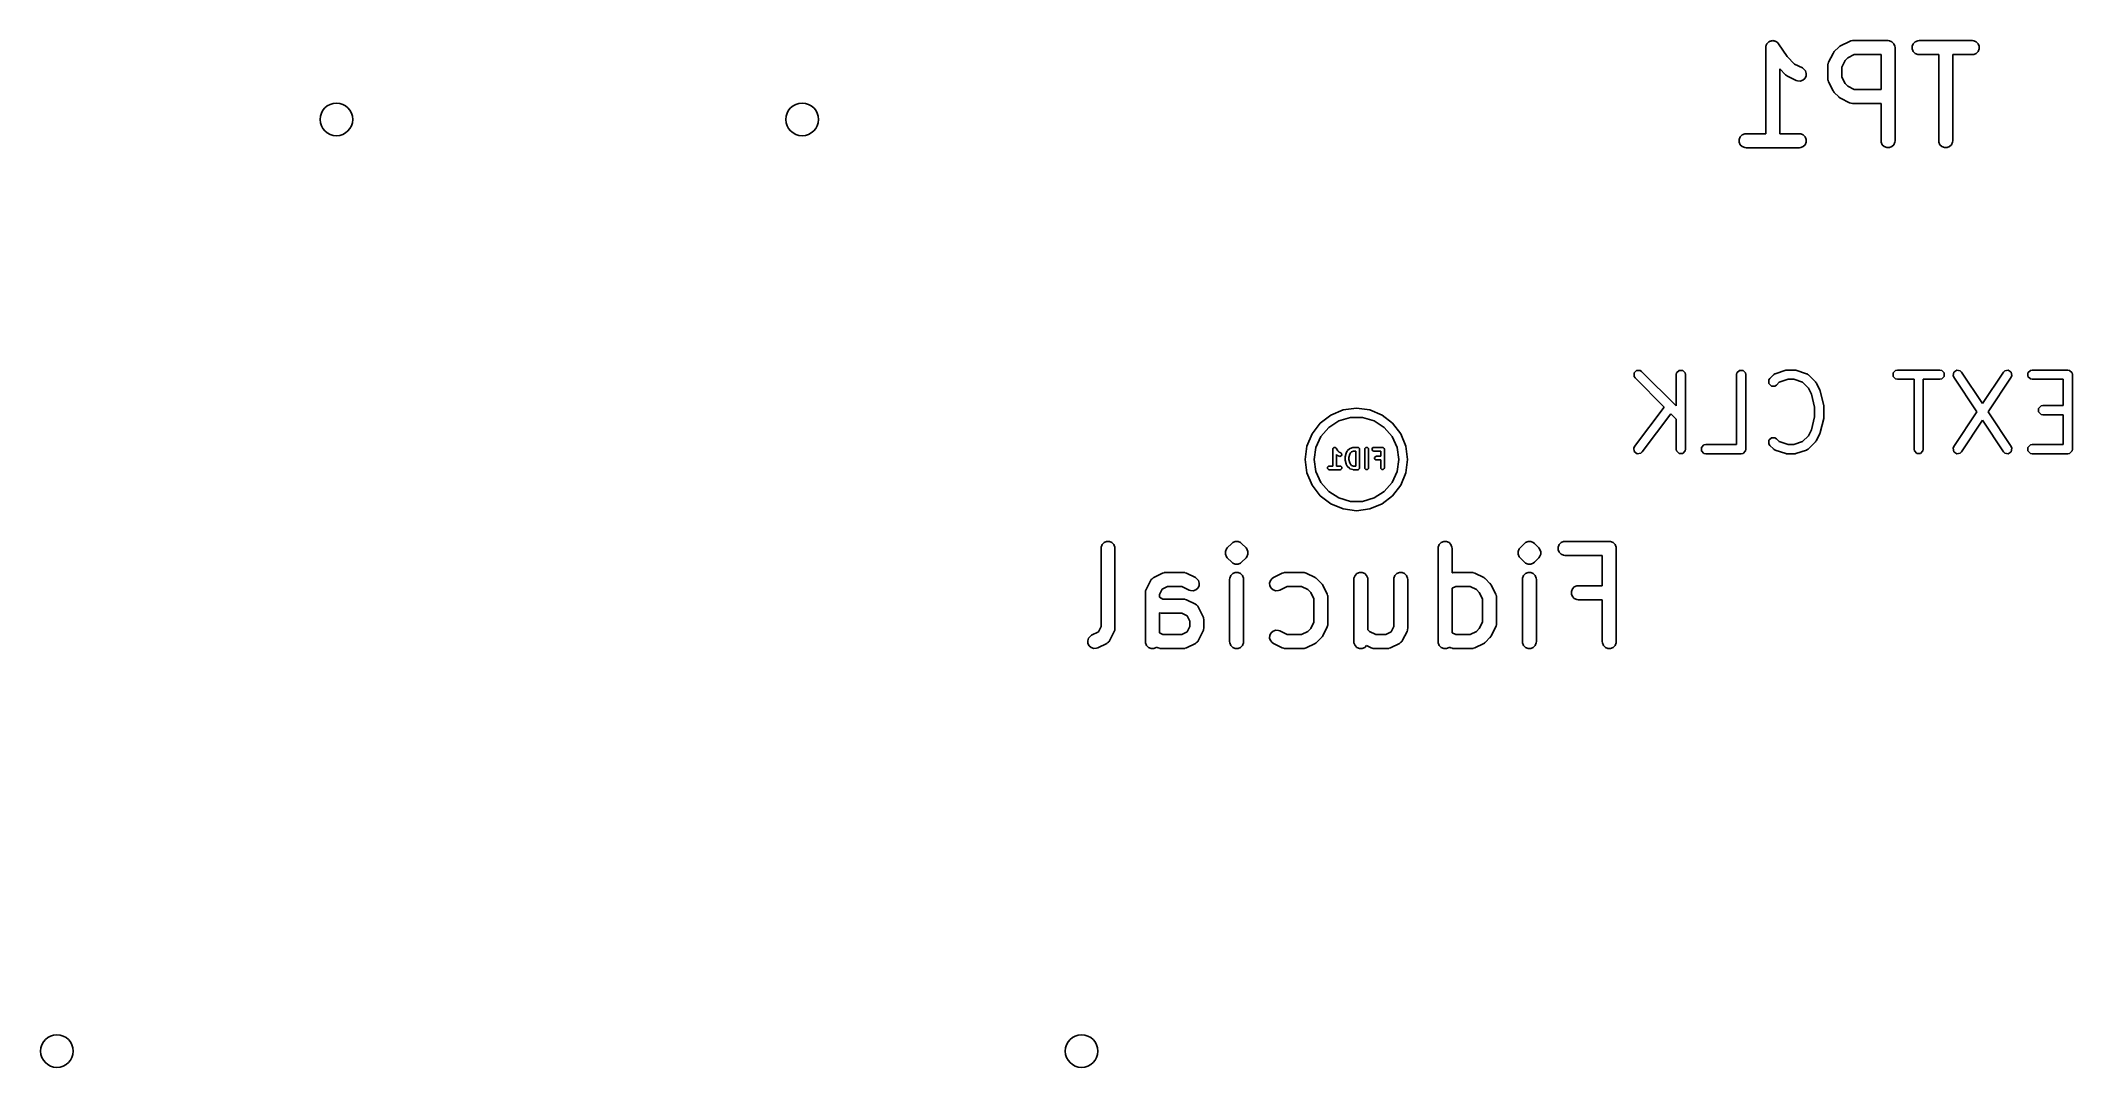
# Model space of a CAD drawing. Extents: x 4.95 to 6.28, y -5.75 to -4.21.
# Drawn here: x 4.952 to 5.81, y -5.749 to -5.315 of the extents above.
import ezdxf

# ---------------------------------------------------------------- set-up
doc = ezdxf.new("R2010")
doc.units = 0
doc.header["$MEASUREMENT"] = 0
doc.layers.add('BLACK', color=7, linetype='CONTINUOUS')

msp = doc.modelspace()

# ---------------------------------------------------------------- linework, layer by layer
at = {"layer": 'BLACK', "linetype": 'CONTINUOUS'}
for p, q in [((5.68298, -5.31532), (5.68324, -5.31521)), ((5.68324, -5.31521), (5.68354, -5.31521)), ((5.68354, -5.31521), (5.68382, -5.31515)), ((5.68382, -5.31515), (5.68411, -5.31521)), ((5.68411, -5.31521), (5.6844, -5.31521)), ((5.6844, -5.31521), (5.68467, -5.31532)), ((5.71625, -5.31546), (5.71679, -5.31526)), ((5.71679, -5.31526), (5.71689, -5.31525)), ((5.71689, -5.31525), (5.71699, -5.31521)), ((5.71699, -5.31521), (5.71757, -5.31515)), ((5.71757, -5.31515), (5.73256, -5.31515)), ((5.73256, -5.31515), (5.73314, -5.31521)), ((5.73314, -5.31521), (5.73421, -5.31565)), ((5.74405, -5.31565), (5.74511, -5.31521)), ((5.74511, -5.31521), (5.74569, -5.31515)), ((5.74569, -5.31515), (5.76819, -5.31515)), ((5.76819, -5.31515), (5.76876, -5.31521)), ((5.76876, -5.31521), (5.76983, -5.31565)), ((5.68087, -5.3181), (5.68092, -5.31753)), ((5.68087, -5.35452), (5.68087, -5.3181)), ((5.68087, -5.3181), (5.68087, -5.3181)), ((5.68087, -5.3181), (5.68087, -5.3181)), ((5.68087, -5.3181), (5.68087, -5.3181)), ((5.68092, -5.31753), (5.68104, -5.31726)), ((5.68104, -5.31726), (5.68109, -5.31697)), ((5.68109, -5.31697), (5.68125, -5.31673)), ((5.68125, -5.31673), (5.68137, -5.31646)), ((5.68137, -5.31646), (5.68157, -5.31626)), ((5.68157, -5.31626), (5.68173, -5.31601)), ((5.68173, -5.31601), (5.68198, -5.31585)), ((5.68198, -5.31585), (5.68218, -5.31565)), ((5.68218, -5.31565), (5.68245, -5.31554)), ((5.68245, -5.31554), (5.68269, -5.31537)), ((5.68269, -5.31537), (5.68298, -5.31532)), ((5.68467, -5.31532), (5.68495, -5.31538)), ((5.68495, -5.31538), (5.68519, -5.31554)), ((5.68519, -5.31554), (5.68546, -5.31565)), ((5.68546, -5.31565), (5.68567, -5.31585)), ((5.68567, -5.31585), (5.68591, -5.31602)), ((5.68591, -5.31602), (5.68627, -5.31646)), ((5.68627, -5.31646), (5.68628, -5.31646)), ((5.68628, -5.31646), (5.68628, -5.31646)), ((5.68628, -5.31646), (5.68628, -5.31647)), ((5.68628, -5.31647), (5.68986, -5.32185)), ((5.68986, -5.32185), (5.69307, -5.32505)), ((5.70743, -5.32428), (5.7093, -5.32053)), ((5.7093, -5.32053), (5.70946, -5.32028)), ((5.70946, -5.32028), (5.70949, -5.32021)), ((5.70949, -5.32021), (5.70955, -5.32013)), ((5.70955, -5.32013), (5.70961, -5.32004)), ((5.70961, -5.32004), (5.70967, -5.31999)), ((5.70967, -5.31999), (5.70985, -5.31976)), ((5.70985, -5.31976), (5.71173, -5.31789)), ((5.71173, -5.31789), (5.71196, -5.3177)), ((5.71196, -5.3177), (5.71201, -5.31765)), ((5.71201, -5.31765), (5.7121, -5.31759)), ((5.7121, -5.31759), (5.71218, -5.31752)), ((5.71218, -5.31752), (5.71225, -5.31749)), ((5.71225, -5.31749), (5.7125, -5.31734)), ((5.7125, -5.31734), (5.71625, -5.31546)), ((5.71437, -5.3236), (5.71302, -5.3263)), ((5.71557, -5.3224), (5.71437, -5.3236)), ((5.71826, -5.32106), (5.71557, -5.3224)), ((5.72961, -5.32106), (5.71826, -5.32106)), ((5.72961, -5.33577), (5.72961, -5.32106)), ((5.73421, -5.31565), (5.73502, -5.31646)), ((5.73502, -5.31646), (5.73546, -5.31753)), ((5.73546, -5.31753), (5.73552, -5.3181)), ((5.73552, -5.3181), (5.73552, -5.35747)), ((5.74279, -5.31753), (5.74323, -5.31646)), ((5.74279, -5.31868), (5.74279, -5.31753)), ((5.74323, -5.31974), (5.74279, -5.31868)), ((5.74323, -5.31646), (5.74405, -5.31565)), ((5.74405, -5.32056), (5.74323, -5.31974)), ((5.74511, -5.321), (5.74405, -5.32056)), ((5.74569, -5.32106), (5.74511, -5.321)), ((5.75398, -5.32106), (5.74569, -5.32106)), ((5.75398, -5.35747), (5.75398, -5.32106)), ((5.76819, -5.32106), (5.75989, -5.32106)), ((5.75989, -5.32106), (5.75989, -5.35747)), ((5.76876, -5.321), (5.76819, -5.32106)), ((5.76983, -5.32056), (5.76876, -5.321)), ((5.76983, -5.31565), (5.77064, -5.31646)), ((5.77064, -5.31974), (5.76983, -5.32056)), ((5.77064, -5.31646), (5.77108, -5.31753)), ((5.77108, -5.31868), (5.77064, -5.31974)), ((5.77108, -5.31753), (5.77108, -5.31868)), ((5.68923, -5.32956), (5.68677, -5.32711)), ((5.68677, -5.32711), (5.68677, -5.35452)), ((5.68946, -5.32975), (5.68923, -5.32956)), ((5.68951, -5.32981), (5.68946, -5.32975)), ((5.6896, -5.32987), (5.68951, -5.32981)), ((5.68968, -5.32993), (5.6896, -5.32987)), ((5.68975, -5.32996), (5.68968, -5.32993)), ((5.69, -5.33012), (5.68975, -5.32996)), ((5.69375, -5.33199), (5.69, -5.33012)), ((5.69307, -5.32505), (5.69639, -5.32671)), ((5.69429, -5.3322), (5.69375, -5.33199)), ((5.69544, -5.33228), (5.69429, -5.3322)), ((5.69653, -5.33192), (5.69544, -5.33228)), ((5.69639, -5.32671), (5.69688, -5.32702)), ((5.6974, -5.33116), (5.69653, -5.33192)), ((5.69688, -5.32702), (5.69763, -5.32789)), ((5.69792, -5.33013), (5.6974, -5.33116)), ((5.69763, -5.32789), (5.698, -5.32898)), ((5.698, -5.32898), (5.69792, -5.33013)), ((5.70711, -5.3256), (5.70717, -5.32503)), ((5.70711, -5.33123), (5.70711, -5.3256)), ((5.70717, -5.3318), (5.70711, -5.33123)), ((5.70717, -5.32503), (5.70721, -5.32493)), ((5.70721, -5.3319), (5.70717, -5.3318)), ((5.70721, -5.32493), (5.70722, -5.32482)), ((5.70722, -5.33201), (5.70721, -5.3319)), ((5.70722, -5.32482), (5.70743, -5.32428)), ((5.70743, -5.33255), (5.70722, -5.33201)), ((5.71302, -5.3263), (5.71302, -5.33053)), ((5.71302, -5.33053), (5.71437, -5.33323)), ((5.7093, -5.3363), (5.70743, -5.33255)), ((5.70946, -5.33654), (5.7093, -5.3363)), ((5.70949, -5.33662), (5.70946, -5.33654)), ((5.70955, -5.3367), (5.70949, -5.33662)), ((5.70961, -5.33679), (5.70955, -5.3367)), ((5.70967, -5.33684), (5.70961, -5.33679)), ((5.70985, -5.33706), (5.70967, -5.33684)), ((5.71173, -5.33894), (5.70985, -5.33706)), ((5.71196, -5.33912), (5.71173, -5.33894)), ((5.71201, -5.33918), (5.71196, -5.33912)), ((5.7121, -5.33924), (5.71201, -5.33918)), ((5.71218, -5.33931), (5.7121, -5.33924)), ((5.71225, -5.33934), (5.71218, -5.33931)), ((5.7125, -5.33949), (5.71225, -5.33934)), ((5.71625, -5.34137), (5.7125, -5.33949)), ((5.71437, -5.33323), (5.71557, -5.33442)), ((5.71557, -5.33442), (5.71826, -5.33577)), ((5.71826, -5.33577), (5.72961, -5.33577)), ((5.71679, -5.34157), (5.71625, -5.34137)), ((5.71689, -5.34158), (5.71679, -5.34157)), ((5.71699, -5.34162), (5.71689, -5.34158)), ((5.71757, -5.34168), (5.71699, -5.34162)), ((5.72961, -5.34168), (5.71757, -5.34168)), ((5.72961, -5.35747), (5.72961, -5.34168)), ((5.66968, -5.3569), (5.67012, -5.35583)), ((5.66968, -5.35805), (5.66968, -5.3569)), ((5.67012, -5.35911), (5.66968, -5.35805)), ((5.67012, -5.35583), (5.67093, -5.35502)), ((5.67093, -5.35502), (5.672, -5.35458)), ((5.672, -5.35458), (5.67257, -5.35452)), ((5.67257, -5.35452), (5.68087, -5.35452)), ((5.68677, -5.35452), (5.69507, -5.35452)), ((5.69507, -5.35452), (5.69565, -5.35458)), ((5.69565, -5.35458), (5.69671, -5.35502)), ((5.69671, -5.35502), (5.69752, -5.35583)), ((5.69752, -5.35583), (5.69797, -5.3569)), ((5.69797, -5.35805), (5.69752, -5.35911)), ((5.69797, -5.3569), (5.69797, -5.35805)), ((5.72967, -5.35805), (5.72961, -5.35747)), ((5.73011, -5.35911), (5.72967, -5.35805)), ((5.73546, -5.35805), (5.73502, -5.35911)), ((5.73552, -5.35747), (5.73546, -5.35805)), ((5.75404, -5.35805), (5.75398, -5.35747)), ((5.75448, -5.35911), (5.75404, -5.35805)), ((5.75983, -5.35805), (5.75939, -5.35911)), ((5.75989, -5.35747), (5.75983, -5.35805)), ((5.67093, -5.35993), (5.67012, -5.35911)), ((5.672, -5.36037), (5.67093, -5.35993)), ((5.67257, -5.36043), (5.672, -5.36037)), ((5.69507, -5.36043), (5.67257, -5.36043)), ((5.69565, -5.36037), (5.69507, -5.36043)), ((5.69671, -5.35993), (5.69565, -5.36037)), ((5.69752, -5.35911), (5.69671, -5.35993)), ((5.73092, -5.35993), (5.73011, -5.35911)), ((5.73199, -5.36037), (5.73092, -5.35993)), ((5.73314, -5.36037), (5.73199, -5.36037)), ((5.73421, -5.35993), (5.73314, -5.36037)), ((5.73502, -5.35911), (5.73421, -5.35993)), ((5.7553, -5.35993), (5.75448, -5.35911)), ((5.75636, -5.36037), (5.7553, -5.35993)), ((5.75751, -5.36037), (5.75636, -5.36037)), ((5.75858, -5.35993), (5.75751, -5.36037)), ((5.75939, -5.35911), (5.75858, -5.35993)), ((5.6252, -5.45554), (5.62626, -5.45448)), ((5.6252, -5.45705), (5.6252, -5.45554)), ((5.62562, -5.45769), (5.6252, -5.45705)), ((5.63791, -5.46998), (5.62562, -5.45769)), ((5.62626, -5.45448), (5.62777, -5.45448)), ((5.62777, -5.45448), (5.62841, -5.4549)), ((5.62841, -5.4549), (5.64304, -5.46954)), ((5.64304, -5.4563), (5.64319, -5.45554)), ((5.64304, -5.46954), (5.64304, -5.4563)), ((5.64319, -5.45554), (5.64426, -5.45448)), ((5.64426, -5.45448), (5.64577, -5.45448)), ((5.64577, -5.45448), (5.64683, -5.45554)), ((5.64683, -5.45554), (5.64698, -5.4563)), ((5.64698, -5.4563), (5.64698, -5.48779)), ((5.66854, -5.4563), (5.66869, -5.45554)), ((5.66854, -5.48582), (5.66854, -5.4563)), ((5.66869, -5.45554), (5.66976, -5.45448)), ((5.66976, -5.45448), (5.67126, -5.45448)), ((5.67126, -5.45448), (5.67233, -5.45554)), ((5.67233, -5.45554), (5.67248, -5.4563)), ((5.67248, -5.4563), (5.67248, -5.48779)), ((5.68219, -5.45854), (5.68262, -5.4579)), ((5.68219, -5.46005), (5.68219, -5.45854)), ((5.68325, -5.46111), (5.68219, -5.46005)), ((5.68262, -5.4579), (5.68412, -5.4564)), ((5.68476, -5.46111), (5.68325, -5.46111)), ((5.68412, -5.4564), (5.6842, -5.45635)), ((5.6842, -5.45635), (5.68422, -5.45631)), ((5.68422, -5.45631), (5.68449, -5.45615)), ((5.68449, -5.45615), (5.68475, -5.45598)), ((5.68475, -5.45598), (5.6848, -5.45598)), ((5.6854, -5.46069), (5.68476, -5.46111)), ((5.6848, -5.45598), (5.68489, -5.45593)), ((5.68489, -5.45593), (5.68938, -5.45443)), ((5.68657, -5.45952), (5.6854, -5.46069)), ((5.69033, -5.45826), (5.68657, -5.45952)), ((5.68938, -5.45443), (5.6897, -5.45439)), ((5.6897, -5.45439), (5.69001, -5.45433)), ((5.69001, -5.45433), (5.69301, -5.45433)), ((5.69269, -5.45826), (5.69033, -5.45826)), ((5.69644, -5.45952), (5.69269, -5.45826)), ((5.69301, -5.45433), (5.69332, -5.45439)), ((5.69332, -5.45439), (5.69363, -5.45443)), ((5.69363, -5.45443), (5.69813, -5.45593)), ((5.69889, -5.46196), (5.69644, -5.45952)), ((5.69813, -5.45593), (5.69821, -5.45598)), ((5.69821, -5.45598), (5.69826, -5.45598)), ((5.69826, -5.45598), (5.69852, -5.45615)), ((5.69852, -5.45615), (5.6988, -5.45631)), ((5.6988, -5.45631), (5.69882, -5.45635)), ((5.69882, -5.45635), (5.6989, -5.4564)), ((5.6989, -5.4564), (5.7019, -5.4594)), ((5.7019, -5.4594), (5.70207, -5.45967)), ((5.70207, -5.45967), (5.70227, -5.45991)), ((5.70227, -5.45991), (5.70377, -5.46291)), ((5.73468, -5.45554), (5.73575, -5.45448)), ((5.73468, -5.45705), (5.73468, -5.45554)), ((5.73575, -5.45811), (5.73468, -5.45705)), ((5.73575, -5.45448), (5.7365, -5.45433)), ((5.7365, -5.45826), (5.73575, -5.45811)), ((5.7365, -5.45433), (5.7545, -5.45433)), ((5.74353, -5.45826), (5.7365, -5.45826)), ((5.74353, -5.48779), (5.74353, -5.45826)), ((5.7545, -5.45826), (5.74747, -5.45826)), ((5.74747, -5.45826), (5.74747, -5.48779)), ((5.7545, -5.45433), (5.75525, -5.45448)), ((5.75525, -5.45811), (5.7545, -5.45826)), ((5.75525, -5.45448), (5.75632, -5.45554)), ((5.75632, -5.45705), (5.75525, -5.45811)), ((5.75632, -5.45554), (5.75632, -5.45705)), ((5.76007, -5.45668), (5.76036, -5.4552)), ((5.76036, -5.45739), (5.76007, -5.45668)), ((5.76036, -5.4552), (5.76162, -5.45436)), ((5.77013, -5.47204), (5.76036, -5.45739)), ((5.76162, -5.45436), (5.76309, -5.45466)), ((5.76309, -5.45466), (5.76364, -5.4552)), ((5.76364, -5.4552), (5.7725, -5.46849)), ((5.7725, -5.46849), (5.78136, -5.4552)), ((5.78463, -5.45739), (5.77486, -5.47204)), ((5.78136, -5.4552), (5.7819, -5.45466)), ((5.7819, -5.45466), (5.78338, -5.45436)), ((5.78338, -5.45436), (5.78463, -5.4552)), ((5.78463, -5.4552), (5.78493, -5.45668)), ((5.78493, -5.45668), (5.78463, -5.45739)), ((5.79168, -5.45554), (5.79274, -5.45448)), ((5.79168, -5.45705), (5.79168, -5.45554)), ((5.79274, -5.45811), (5.79168, -5.45705)), ((5.79274, -5.45448), (5.79349, -5.45433)), ((5.79349, -5.45826), (5.79274, -5.45811)), ((5.79349, -5.45433), (5.80849, -5.45433)), ((5.80652, -5.45826), (5.79349, -5.45826)), ((5.80652, -5.46932), (5.80652, -5.45826)), ((5.80849, -5.45433), (5.80925, -5.45448)), ((5.80925, -5.45448), (5.81031, -5.45554)), ((5.81031, -5.45554), (5.81046, -5.4563)), ((5.81046, -5.4563), (5.81046, -5.48779)), ((5.70015, -5.46448), (5.69889, -5.46196)), ((5.70154, -5.47004), (5.70015, -5.46448)), ((5.70377, -5.46291), (5.70382, -5.46312)), ((5.70382, -5.46312), (5.70392, -5.46332)), ((5.70392, -5.46332), (5.70542, -5.46932)), ((5.70542, -5.46932), (5.70543, -5.46956)), ((5.70543, -5.46956), (5.70547, -5.46979)), ((5.70547, -5.46979), (5.70547, -5.47429)), ((5.79618, -5.47054), (5.79724, -5.46947)), ((5.79724, -5.46947), (5.79799, -5.46932)), ((5.79799, -5.46932), (5.80652, -5.46932)), ((5.48912, -5.4813), (5.49256, -5.47681)), ((5.49256, -5.47681), (5.49705, -5.47337)), ((5.50044, -5.47584), (5.49615, -5.4786)), ((5.49705, -5.47337), (5.50227, -5.47121)), ((5.50533, -5.47441), (5.50044, -5.47584)), ((5.50227, -5.47121), (5.50787, -5.47047)), ((5.51042, -5.47441), (5.50533, -5.47441)), ((5.50787, -5.47047), (5.51348, -5.47121)), ((5.51531, -5.47584), (5.51042, -5.47441)), ((5.51348, -5.47121), (5.5187, -5.47337)), ((5.5196, -5.4786), (5.51531, -5.47584)), ((5.5187, -5.47337), (5.52319, -5.47681)), ((5.52319, -5.47681), (5.52663, -5.4813)), ((5.62544, -5.48661), (5.63791, -5.46998)), ((5.64073, -5.47279), (5.62859, -5.48897)), ((5.64304, -5.47511), (5.64073, -5.47279)), ((5.64304, -5.48779), (5.64304, -5.47511)), ((5.70015, -5.47961), (5.70154, -5.47405)), ((5.70154, -5.47405), (5.70154, -5.47004)), ((5.70542, -5.47477), (5.70392, -5.48077)), ((5.70543, -5.47453), (5.70542, -5.47477)), ((5.70547, -5.47429), (5.70543, -5.47453)), ((5.76036, -5.4867), (5.77013, -5.47204)), ((5.7725, -5.47559), (5.76364, -5.48888)), ((5.78136, -5.48888), (5.7725, -5.47559)), ((5.77486, -5.47204), (5.78463, -5.4867)), ((5.79618, -5.47205), (5.79618, -5.47054)), ((5.79724, -5.47311), (5.79618, -5.47205)), ((5.79799, -5.47326), (5.79724, -5.47311)), ((5.80652, -5.47326), (5.79799, -5.47326)), ((5.80652, -5.48582), (5.80652, -5.47326)), ((5.48622, -5.49213), (5.48696, -5.48652)), ((5.48696, -5.48652), (5.48912, -5.4813)), ((5.49282, -5.48245), (5.4907, -5.48708)), ((5.49615, -5.4786), (5.49282, -5.48245)), ((5.50644, -5.48705), (5.50656, -5.48703)), ((5.50656, -5.48703), (5.50844, -5.48703)), ((5.50844, -5.48703), (5.50874, -5.48709)), ((5.51488, -5.48709), (5.51519, -5.48703)), ((5.51519, -5.48703), (5.51894, -5.48703)), ((5.51894, -5.48703), (5.51924, -5.48709)), ((5.52293, -5.48245), (5.5196, -5.4786)), ((5.52505, -5.48708), (5.52293, -5.48245)), ((5.52663, -5.4813), (5.52879, -5.48652)), ((5.52879, -5.48652), (5.52953, -5.49213)), ((5.62511, -5.4873), (5.62544, -5.48661)), ((5.65369, -5.48704), (5.65476, -5.48597)), ((5.65476, -5.48597), (5.65551, -5.48582)), ((5.65551, -5.48582), (5.66854, -5.48582)), ((5.68219, -5.48404), (5.68325, -5.48297)), ((5.68219, -5.48554), (5.68219, -5.48404)), ((5.68262, -5.48618), (5.68219, -5.48554)), ((5.68412, -5.48768), (5.68262, -5.48618)), ((5.68325, -5.48297), (5.68476, -5.48297)), ((5.68476, -5.48297), (5.6854, -5.4834)), ((5.6854, -5.4834), (5.68657, -5.48457)), ((5.68657, -5.48457), (5.69033, -5.48582)), ((5.69033, -5.48582), (5.69269, -5.48582)), ((5.69269, -5.48582), (5.69644, -5.48457)), ((5.69644, -5.48457), (5.69889, -5.48213)), ((5.69889, -5.48213), (5.70015, -5.47961)), ((5.7019, -5.48468), (5.6989, -5.48768)), ((5.70207, -5.48442), (5.7019, -5.48468)), ((5.70227, -5.48417), (5.70207, -5.48442)), ((5.70377, -5.48117), (5.70227, -5.48417)), ((5.70382, -5.48096), (5.70377, -5.48117)), ((5.70392, -5.48077), (5.70382, -5.48096)), ((5.76007, -5.48741), (5.76036, -5.4867)), ((5.78463, -5.4867), (5.78493, -5.48741)), ((5.79168, -5.48704), (5.79274, -5.48597)), ((5.79274, -5.48597), (5.79349, -5.48582)), ((5.79349, -5.48582), (5.80652, -5.48582)), ((5.48696, -5.49773), (5.48622, -5.49213)), ((5.4907, -5.48708), (5.48998, -5.49213)), ((5.48998, -5.49213), (5.4907, -5.49717)), ((5.49571, -5.49539), (5.49614, -5.49496)), ((5.49571, -5.49599), (5.49571, -5.49539)), ((5.49614, -5.49496), (5.49644, -5.4949)), ((5.49644, -5.4949), (5.4979, -5.4949)), ((5.4979, -5.48781), (5.49796, -5.48751)), ((5.4979, -5.4949), (5.4979, -5.48781)), ((5.49796, -5.48751), (5.49802, -5.48745)), ((5.49802, -5.48745), (5.49803, -5.48737)), ((5.49803, -5.48737), (5.49822, -5.48725)), ((5.49822, -5.48725), (5.49839, -5.48709)), ((5.49839, -5.48709), (5.49847, -5.48709)), ((5.49847, -5.48709), (5.49853, -5.48704)), ((5.49853, -5.48704), (5.49876, -5.48709)), ((5.49876, -5.48709), (5.49899, -5.48709)), ((5.49899, -5.48709), (5.49905, -5.48714)), ((5.49905, -5.48714), (5.49913, -5.48716)), ((5.49913, -5.48716), (5.49934, -5.48738)), ((5.49934, -5.48738), (5.50005, -5.48844)), ((5.49963, -5.49024), (5.49947, -5.49009)), ((5.49947, -5.49009), (5.49947, -5.4949)), ((5.49947, -5.4949), (5.50094, -5.4949)), ((5.49974, -5.49031), (5.49963, -5.49024)), ((5.49984, -5.49039), (5.49974, -5.49031)), ((5.50059, -5.49077), (5.49984, -5.49039)), ((5.50005, -5.48844), (5.50065, -5.48904)), ((5.50088, -5.49085), (5.50059, -5.49077)), ((5.50065, -5.48904), (5.50129, -5.48936)), ((5.50145, -5.49066), (5.50088, -5.49085)), ((5.50094, -5.4949), (5.50124, -5.49496)), ((5.50124, -5.49496), (5.50166, -5.49539)), ((5.50129, -5.48936), (5.50153, -5.48955)), ((5.50172, -5.49012), (5.50145, -5.49066)), ((5.50153, -5.48955), (5.50172, -5.49012)), ((5.50166, -5.49539), (5.50166, -5.49599)), ((5.50315, -5.49119), (5.50317, -5.49109)), ((5.50315, -5.49231), (5.50315, -5.49119)), ((5.50317, -5.49241), (5.50315, -5.49231)), ((5.50317, -5.491), (5.50355, -5.4895)), ((5.50317, -5.49109), (5.50317, -5.491)), ((5.50317, -5.4925), (5.50317, -5.49241)), ((5.50355, -5.494), (5.50317, -5.4925)), ((5.50355, -5.4895), (5.50358, -5.48942)), ((5.50358, -5.49408), (5.50355, -5.494)), ((5.50358, -5.48942), (5.50361, -5.48934)), ((5.50361, -5.49416), (5.50358, -5.49408)), ((5.50361, -5.48934), (5.50398, -5.48859)), ((5.50398, -5.49491), (5.50361, -5.49416)), ((5.50398, -5.48859), (5.50406, -5.48849)), ((5.50406, -5.49501), (5.50398, -5.49491)), ((5.50406, -5.48849), (5.50413, -5.48838)), ((5.50413, -5.49512), (5.50406, -5.49501)), ((5.50413, -5.48838), (5.50488, -5.48763)), ((5.50488, -5.49587), (5.50413, -5.49512)), ((5.50505, -5.48996), (5.50472, -5.49128)), ((5.50472, -5.49128), (5.50472, -5.49222)), ((5.50472, -5.49222), (5.50505, -5.49354)), ((5.50488, -5.48763), (5.50491, -5.48761)), ((5.50491, -5.48761), (5.50492, -5.48759)), ((5.50492, -5.48759), (5.50503, -5.48753)), ((5.50503, -5.48753), (5.50514, -5.48746)), ((5.50533, -5.4894), (5.50505, -5.48996)), ((5.50505, -5.49354), (5.50533, -5.4941)), ((5.50514, -5.48746), (5.50515, -5.48746)), ((5.50515, -5.48746), (5.50519, -5.48744)), ((5.50519, -5.48744), (5.50631, -5.48707)), ((5.50586, -5.48888), (5.50533, -5.4894)), ((5.50533, -5.4941), (5.50586, -5.49462)), ((5.50669, -5.4886), (5.50586, -5.48888)), ((5.50586, -5.49462), (5.50669, -5.4949)), ((5.50631, -5.48707), (5.50644, -5.48705)), ((5.50765, -5.4886), (5.50669, -5.4886)), ((5.50669, -5.4949), (5.50765, -5.4949)), ((5.50765, -5.4949), (5.50765, -5.4886)), ((5.50874, -5.48709), (5.50916, -5.48751)), ((5.50916, -5.48751), (5.50922, -5.48781)), ((5.50922, -5.48781), (5.50922, -5.49569)), ((5.5114, -5.48781), (5.51146, -5.48751)), ((5.5114, -5.49569), (5.5114, -5.48781)), ((5.51146, -5.48751), (5.51188, -5.48709)), ((5.51188, -5.48709), (5.51249, -5.48709)), ((5.51249, -5.48709), (5.51291, -5.48751)), ((5.51291, -5.48751), (5.51297, -5.48781)), ((5.51297, -5.48781), (5.51297, -5.49569)), ((5.51446, -5.48751), (5.51488, -5.48709)), ((5.51446, -5.48811), (5.51446, -5.48751)), ((5.51488, -5.48854), (5.51446, -5.48811)), ((5.51519, -5.4886), (5.51488, -5.48854)), ((5.51815, -5.4886), (5.51519, -5.4886)), ((5.51558, -5.49126), (5.51601, -5.49083)), ((5.51558, -5.49186), (5.51558, -5.49126)), ((5.51601, -5.49229), (5.51558, -5.49186)), ((5.51601, -5.49083), (5.51631, -5.49077)), ((5.51631, -5.49235), (5.51601, -5.49229)), ((5.51631, -5.49077), (5.51815, -5.49077)), ((5.51815, -5.49235), (5.51631, -5.49235)), ((5.51815, -5.49077), (5.51815, -5.4886)), ((5.51815, -5.49569), (5.51815, -5.49235)), ((5.51924, -5.48709), (5.51966, -5.48751)), ((5.51966, -5.48751), (5.51972, -5.48781)), ((5.51972, -5.48781), (5.51972, -5.49569)), ((5.52577, -5.49213), (5.52505, -5.48708)), ((5.52505, -5.49717), (5.52577, -5.49213)), ((5.52953, -5.49213), (5.52879, -5.49773)), ((5.62532, -5.48879), (5.62511, -5.4873)), ((5.62653, -5.4897), (5.62532, -5.48879)), ((5.62802, -5.48949), (5.62653, -5.4897)), ((5.62859, -5.48897), (5.62802, -5.48949)), ((5.64319, -5.48854), (5.64304, -5.48779)), ((5.64426, -5.48961), (5.64319, -5.48854)), ((5.64577, -5.48961), (5.64426, -5.48961)), ((5.64683, -5.48854), (5.64577, -5.48961)), ((5.64698, -5.48779), (5.64683, -5.48854)), ((5.65369, -5.48854), (5.65369, -5.48704)), ((5.65476, -5.48961), (5.65369, -5.48854)), ((5.65551, -5.48976), (5.65476, -5.48961)), ((5.67051, -5.48976), (5.65551, -5.48976)), ((5.67126, -5.48961), (5.67051, -5.48976)), ((5.67233, -5.48854), (5.67126, -5.48961)), ((5.67248, -5.48779), (5.67233, -5.48854)), ((5.6842, -5.48774), (5.68412, -5.48768)), ((5.68422, -5.48778), (5.6842, -5.48774)), ((5.68449, -5.48793), (5.68422, -5.48778)), ((5.68475, -5.48811), (5.68449, -5.48793)), ((5.6848, -5.48811), (5.68475, -5.48811)), ((5.68489, -5.48816), (5.6848, -5.48811)), ((5.68938, -5.48966), (5.68489, -5.48816)), ((5.6897, -5.4897), (5.68938, -5.48966)), ((5.69001, -5.48976), (5.6897, -5.4897)), ((5.69301, -5.48976), (5.69001, -5.48976)), ((5.69332, -5.4897), (5.69301, -5.48976)), ((5.69363, -5.48966), (5.69332, -5.4897)), ((5.69813, -5.48816), (5.69363, -5.48966)), ((5.69821, -5.48811), (5.69813, -5.48816)), ((5.69826, -5.48811), (5.69821, -5.48811)), ((5.69852, -5.48793), (5.69826, -5.48811)), ((5.6988, -5.48778), (5.69852, -5.48793)), ((5.69882, -5.48774), (5.6988, -5.48778)), ((5.6989, -5.48768), (5.69882, -5.48774)), ((5.74368, -5.48854), (5.74353, -5.48779)), ((5.74475, -5.48961), (5.74368, -5.48854)), ((5.74625, -5.48961), (5.74475, -5.48961)), ((5.74732, -5.48854), (5.74625, -5.48961)), ((5.74747, -5.48779), (5.74732, -5.48854)), ((5.76036, -5.48889), (5.76007, -5.48741)), ((5.76162, -5.48972), (5.76036, -5.48889)), ((5.76309, -5.48943), (5.76162, -5.48972)), ((5.76364, -5.48888), (5.76309, -5.48943)), ((5.7819, -5.48943), (5.78136, -5.48888)), ((5.78338, -5.48972), (5.7819, -5.48943)), ((5.78463, -5.48889), (5.78338, -5.48972)), ((5.78493, -5.48741), (5.78463, -5.48889)), ((5.79168, -5.48854), (5.79168, -5.48704)), ((5.79274, -5.48961), (5.79168, -5.48854)), ((5.79349, -5.48976), (5.79274, -5.48961)), ((5.80849, -5.48976), (5.79349, -5.48976)), ((5.80925, -5.48961), (5.80849, -5.48976)), ((5.81031, -5.48854), (5.80925, -5.48961)), ((5.81046, -5.48779), (5.81031, -5.48854)), ((5.48912, -5.50295), (5.48696, -5.49773)), ((5.49256, -5.50744), (5.48912, -5.50295)), ((5.4907, -5.49717), (5.49282, -5.5018)), ((5.49282, -5.5018), (5.49615, -5.50565)), ((5.49614, -5.49641), (5.49571, -5.49599)), ((5.49644, -5.49647), (5.49614, -5.49641)), ((5.50094, -5.49647), (5.49644, -5.49647)), ((5.50124, -5.49641), (5.50094, -5.49647)), ((5.50166, -5.49599), (5.50124, -5.49641)), ((5.50491, -5.49589), (5.50488, -5.49587)), ((5.50492, -5.49591), (5.50491, -5.49589)), ((5.50503, -5.49597), (5.50492, -5.49591)), ((5.50514, -5.49604), (5.50503, -5.49597)), ((5.50515, -5.49604), (5.50514, -5.49604)), ((5.50519, -5.49606), (5.50515, -5.49604)), ((5.50631, -5.49643), (5.50519, -5.49606)), ((5.50644, -5.49645), (5.50631, -5.49643)), ((5.50656, -5.49647), (5.50644, -5.49645)), ((5.50844, -5.49647), (5.50656, -5.49647)), ((5.50874, -5.49641), (5.50844, -5.49647)), ((5.50916, -5.49599), (5.50874, -5.49641)), ((5.50922, -5.49569), (5.50916, -5.49599)), ((5.51146, -5.49599), (5.5114, -5.49569)), ((5.51188, -5.49641), (5.51146, -5.49599)), ((5.51249, -5.49641), (5.51188, -5.49641)), ((5.51291, -5.49599), (5.51249, -5.49641)), ((5.51297, -5.49569), (5.51291, -5.49599)), ((5.51821, -5.49599), (5.51815, -5.49569)), ((5.51863, -5.49641), (5.51821, -5.49599)), ((5.51924, -5.49641), (5.51863, -5.49641)), ((5.51966, -5.49599), (5.51924, -5.49641)), ((5.5196, -5.50565), (5.52293, -5.5018)), ((5.51972, -5.49569), (5.51966, -5.49599)), ((5.52293, -5.5018), (5.52505, -5.49717)), ((5.52663, -5.50295), (5.52319, -5.50744)), ((5.52879, -5.49773), (5.52663, -5.50295)), ((5.49705, -5.51088), (5.49256, -5.50744)), ((5.49615, -5.50565), (5.50044, -5.50841)), ((5.50227, -5.51304), (5.49705, -5.51088)), ((5.50044, -5.50841), (5.50533, -5.50984)), ((5.50533, -5.50984), (5.51042, -5.50984)), ((5.51042, -5.50984), (5.51531, -5.50841)), ((5.5187, -5.51088), (5.51348, -5.51304)), ((5.51531, -5.50841), (5.5196, -5.50565)), ((5.52319, -5.50744), (5.5187, -5.51088)), ((5.50787, -5.51378), (5.50227, -5.51304)), ((5.51348, -5.51304), (5.50787, -5.51378)), ((5.39993, -5.52972), (5.39999, -5.52914)), ((5.39993, -5.56277), (5.39993, -5.52972)), ((5.39999, -5.52914), (5.40043, -5.52808)), ((5.40043, -5.52808), (5.40125, -5.52726)), ((5.40125, -5.52726), (5.40231, -5.52682)), ((5.40231, -5.52682), (5.40346, -5.52682)), ((5.40346, -5.52682), (5.40453, -5.52726)), ((5.40453, -5.52726), (5.40534, -5.52808)), ((5.40534, -5.52808), (5.40578, -5.52914)), ((5.40578, -5.52914), (5.40584, -5.52972)), ((5.40584, -5.52972), (5.40584, -5.56346)), ((5.45248, -5.53102), (5.45293, -5.52995)), ((5.45293, -5.52995), (5.45329, -5.5295)), ((5.45329, -5.5295), (5.45517, -5.52763)), ((5.45517, -5.52763), (5.45561, -5.52726)), ((5.45561, -5.52726), (5.45668, -5.52682)), ((5.45668, -5.52682), (5.45783, -5.52682)), ((5.45783, -5.52682), (5.45783, -5.52682)), ((5.45783, -5.52682), (5.4589, -5.52726)), ((5.4589, -5.52726), (5.45934, -5.52763)), ((5.45934, -5.52763), (5.46122, -5.5295)), ((5.46122, -5.5295), (5.46159, -5.52995)), ((5.46159, -5.52995), (5.46173, -5.53029)), ((5.54242, -5.52972), (5.54247, -5.52914)), ((5.54242, -5.56909), (5.54242, -5.52972)), ((5.54247, -5.52914), (5.54291, -5.52808)), ((5.54291, -5.52808), (5.54373, -5.52726)), ((5.54373, -5.52726), (5.54479, -5.52682)), ((5.54479, -5.52682), (5.54595, -5.52682)), ((5.54595, -5.52682), (5.54701, -5.52726)), ((5.54701, -5.52726), (5.54782, -5.52808)), ((5.54782, -5.52808), (5.54827, -5.52914)), ((5.54827, -5.52914), (5.54832, -5.52972)), ((5.54832, -5.52972), (5.54832, -5.54)), ((5.57622, -5.53102), (5.57666, -5.52995)), ((5.57666, -5.52995), (5.57703, -5.5295)), ((5.57703, -5.5295), (5.5789, -5.52763)), ((5.5789, -5.52763), (5.57935, -5.52726)), ((5.57935, -5.52726), (5.58041, -5.52682)), ((5.58041, -5.52682), (5.58157, -5.52682)), ((5.58157, -5.52682), (5.58157, -5.52682)), ((5.58157, -5.52682), (5.58263, -5.52726)), ((5.58263, -5.52726), (5.58308, -5.52763)), ((5.58308, -5.52763), (5.58495, -5.5295)), ((5.58495, -5.5295), (5.58532, -5.52995)), ((5.58532, -5.52995), (5.58546, -5.53029)), ((5.59309, -5.52914), (5.59353, -5.52808)), ((5.59309, -5.53029), (5.59309, -5.52914)), ((5.59353, -5.52808), (5.59435, -5.52726)), ((5.59435, -5.52726), (5.59541, -5.52682)), ((5.59541, -5.52682), (5.59599, -5.52676)), ((5.59599, -5.52676), (5.61474, -5.52676)), ((5.61474, -5.52676), (5.61531, -5.52682)), ((5.61531, -5.52682), (5.61638, -5.52726)), ((5.61638, -5.52726), (5.61719, -5.52808)), ((5.61719, -5.52808), (5.61763, -5.52914)), ((5.61763, -5.52914), (5.61769, -5.52972)), ((5.61769, -5.52972), (5.61769, -5.56909)), ((5.45248, -5.53217), (5.45248, -5.53102)), ((5.45293, -5.53323), (5.45248, -5.53217)), ((5.45329, -5.53368), (5.45293, -5.53323)), ((5.45517, -5.53555), (5.45329, -5.53368)), ((5.45561, -5.53592), (5.45517, -5.53555)), ((5.45668, -5.53636), (5.45561, -5.53592)), ((5.45783, -5.53636), (5.45668, -5.53636)), ((5.45668, -5.53636), (5.45668, -5.53636)), ((5.4589, -5.53592), (5.45783, -5.53636)), ((5.45783, -5.53636), (5.45783, -5.53636)), ((5.45934, -5.53555), (5.4589, -5.53592)), ((5.46122, -5.53368), (5.45934, -5.53555)), ((5.46159, -5.53323), (5.46122, -5.53368)), ((5.46203, -5.53217), (5.46159, -5.53323)), ((5.46173, -5.53029), (5.46203, -5.53102)), ((5.46203, -5.53102), (5.46203, -5.53217)), ((5.57622, -5.53217), (5.57622, -5.53102)), ((5.57666, -5.53323), (5.57622, -5.53217)), ((5.57703, -5.53368), (5.57666, -5.53323)), ((5.5789, -5.53555), (5.57703, -5.53368)), ((5.57935, -5.53592), (5.5789, -5.53555)), ((5.58041, -5.53636), (5.57935, -5.53592)), ((5.58157, -5.53636), (5.58041, -5.53636)), ((5.58041, -5.53636), (5.58041, -5.53636)), ((5.58263, -5.53592), (5.58157, -5.53636)), ((5.58157, -5.53636), (5.58157, -5.53636)), ((5.58308, -5.53555), (5.58263, -5.53592)), ((5.58495, -5.53368), (5.58308, -5.53555)), ((5.58532, -5.53323), (5.58495, -5.53368)), ((5.58576, -5.53217), (5.58532, -5.53323)), ((5.58546, -5.53029), (5.58576, -5.53102)), ((5.58576, -5.53102), (5.58576, -5.53217)), ((5.59353, -5.53136), (5.59309, -5.53029)), ((5.59435, -5.53217), (5.59353, -5.53136)), ((5.59541, -5.53261), (5.59435, -5.53217)), ((5.59599, -5.53267), (5.59541, -5.53261)), ((5.61178, -5.53267), (5.59599, -5.53267)), ((5.61178, -5.54551), (5.61178, -5.53267)), ((5.41899, -5.54714), (5.42087, -5.54339)), ((5.42087, -5.54339), (5.42093, -5.5433)), ((5.42093, -5.5433), (5.42094, -5.54325)), ((5.42094, -5.54325), (5.42099, -5.5432)), ((5.42099, -5.5432), (5.42118, -5.54291)), ((5.42118, -5.54291), (5.42146, -5.54266)), ((5.42146, -5.54266), (5.4217, -5.54238)), ((5.4217, -5.54238), (5.42199, -5.5422)), ((5.42199, -5.5422), (5.42205, -5.54215)), ((5.42205, -5.54215), (5.42209, -5.54214)), ((5.42209, -5.54214), (5.42219, -5.54207)), ((5.42219, -5.54207), (5.42594, -5.5402)), ((5.42571, -5.54692), (5.42459, -5.54916)), ((5.42796, -5.54579), (5.42571, -5.54692)), ((5.42594, -5.5402), (5.42648, -5.53999)), ((5.42648, -5.53999), (5.42659, -5.53999)), ((5.42659, -5.53999), (5.42668, -5.53994)), ((5.42668, -5.53994), (5.42726, -5.53989)), ((5.42726, -5.53989), (5.43476, -5.53989)), ((5.43406, -5.54579), (5.42796, -5.54579)), ((5.43719, -5.54736), (5.43406, -5.54579)), ((5.43476, -5.53989), (5.43533, -5.53994)), ((5.43533, -5.53994), (5.43543, -5.53999)), ((5.43543, -5.53999), (5.43554, -5.53999)), ((5.43554, -5.53999), (5.43608, -5.5402)), ((5.43608, -5.5402), (5.43983, -5.54207)), ((5.43983, -5.54207), (5.44032, -5.54238)), ((5.44084, -5.54653), (5.43997, -5.54728)), ((5.44032, -5.54238), (5.44107, -5.54325)), ((5.44136, -5.5455), (5.44084, -5.54653)), ((5.44107, -5.54325), (5.44144, -5.54435)), ((5.44144, -5.54435), (5.44136, -5.5455)), ((5.4543, -5.54284), (5.45436, -5.54226)), ((5.4543, -5.56909), (5.4543, -5.54284)), ((5.45436, -5.54226), (5.4548, -5.5412)), ((5.4548, -5.5412), (5.45561, -5.54039)), ((5.45561, -5.54039), (5.45668, -5.53994)), ((5.45668, -5.53994), (5.45783, -5.53994)), ((5.45783, -5.53994), (5.4589, -5.54039)), ((5.4589, -5.54039), (5.45971, -5.5412)), ((5.45971, -5.5412), (5.46015, -5.54226)), ((5.46015, -5.54226), (5.46021, -5.54284)), ((5.46021, -5.54284), (5.46021, -5.56909)), ((5.4712, -5.54435), (5.47156, -5.54325)), ((5.47128, -5.5455), (5.4712, -5.54435)), ((5.4718, -5.54653), (5.47128, -5.5455)), ((5.47156, -5.54325), (5.47232, -5.54238)), ((5.47267, -5.54728), (5.4718, -5.54653)), ((5.47232, -5.54238), (5.47281, -5.54207)), ((5.47281, -5.54207), (5.47656, -5.5402)), ((5.47857, -5.54579), (5.47545, -5.54736)), ((5.47656, -5.5402), (5.4771, -5.53999)), ((5.4771, -5.53999), (5.4772, -5.53999)), ((5.4772, -5.53999), (5.4773, -5.53994)), ((5.4773, -5.53994), (5.47788, -5.53989)), ((5.47788, -5.53989), (5.48538, -5.53989)), ((5.48468, -5.54579), (5.47857, -5.54579)), ((5.48738, -5.54714), (5.48468, -5.54579)), ((5.48538, -5.53989), (5.48595, -5.53994)), ((5.48595, -5.53994), (5.48605, -5.53999)), ((5.48605, -5.53999), (5.48616, -5.53999)), ((5.48616, -5.53999), (5.4867, -5.5402)), ((5.4867, -5.5402), (5.49045, -5.54207)), ((5.49045, -5.54207), (5.49069, -5.54223)), ((5.49069, -5.54223), (5.49077, -5.54226)), ((5.49077, -5.54226), (5.49085, -5.54233)), ((5.49085, -5.54233), (5.49094, -5.54238)), ((5.49094, -5.54238), (5.49099, -5.54244)), ((5.49099, -5.54244), (5.49121, -5.54263)), ((5.49121, -5.54263), (5.49309, -5.5445)), ((5.49309, -5.5445), (5.49327, -5.54473)), ((5.49327, -5.54473), (5.49333, -5.54478)), ((5.49333, -5.54478), (5.49339, -5.54487)), ((5.49339, -5.54487), (5.49346, -5.54495)), ((5.49346, -5.54495), (5.49349, -5.54502)), ((5.49349, -5.54502), (5.49364, -5.54527)), ((5.49364, -5.54527), (5.49552, -5.54902)), ((5.5068, -5.54284), (5.50685, -5.54226)), ((5.5068, -5.56909), (5.5068, -5.54284)), ((5.50685, -5.54226), (5.50729, -5.5412)), ((5.50729, -5.5412), (5.50811, -5.54039)), ((5.50811, -5.54039), (5.50917, -5.53994)), ((5.50917, -5.53994), (5.51032, -5.53994)), ((5.51032, -5.53994), (5.51139, -5.54039)), ((5.51139, -5.54039), (5.5122, -5.5412)), ((5.5122, -5.5412), (5.51264, -5.54226)), ((5.51264, -5.54226), (5.5127, -5.54284)), ((5.5127, -5.54284), (5.5127, -5.56411)), ((5.52367, -5.54284), (5.52373, -5.54226)), ((5.52367, -5.56277), (5.52367, -5.54284)), ((5.52373, -5.54226), (5.52417, -5.5412)), ((5.52417, -5.5412), (5.52498, -5.54039)), ((5.52498, -5.54039), (5.52605, -5.53994)), ((5.52605, -5.53994), (5.5272, -5.53994)), ((5.5272, -5.53994), (5.52826, -5.54039)), ((5.52826, -5.54039), (5.52908, -5.5412)), ((5.52908, -5.5412), (5.52952, -5.54226)), ((5.52952, -5.54226), (5.52957, -5.54284)), ((5.52957, -5.54284), (5.52957, -5.56346)), ((5.54832, -5.54), (5.54834, -5.53999)), ((5.54982, -5.54579), (5.54832, -5.54654)), ((5.54832, -5.54654), (5.54832, -5.56539)), ((5.54834, -5.53999), (5.54844, -5.53999)), ((5.54844, -5.53999), (5.54854, -5.53994)), ((5.54854, -5.53994), (5.54912, -5.53989)), ((5.54912, -5.53989), (5.55662, -5.53989)), ((5.55592, -5.54579), (5.54982, -5.54579)), ((5.55862, -5.54714), (5.55592, -5.54579)), ((5.55662, -5.53989), (5.55719, -5.53994)), ((5.55719, -5.53994), (5.55729, -5.53999)), ((5.55729, -5.53999), (5.5574, -5.53999)), ((5.5574, -5.53999), (5.55794, -5.5402)), ((5.55794, -5.5402), (5.56169, -5.54207)), ((5.56169, -5.54207), (5.56194, -5.54223)), ((5.56194, -5.54223), (5.56201, -5.54226)), ((5.56201, -5.54226), (5.56209, -5.54233)), ((5.56209, -5.54233), (5.56218, -5.54238)), ((5.56218, -5.54238), (5.56223, -5.54244)), ((5.56223, -5.54244), (5.56246, -5.54263)), ((5.56246, -5.54263), (5.56433, -5.5445)), ((5.56433, -5.5445), (5.56452, -5.54473)), ((5.56452, -5.54473), (5.56457, -5.54478)), ((5.56457, -5.54478), (5.56463, -5.54487)), ((5.56463, -5.54487), (5.5647, -5.54495)), ((5.5647, -5.54495), (5.56473, -5.54502)), ((5.56473, -5.54502), (5.56488, -5.54527)), ((5.56488, -5.54527), (5.56676, -5.54902)), ((5.57804, -5.54284), (5.57809, -5.54226)), ((5.57804, -5.56909), (5.57804, -5.54284)), ((5.57809, -5.54226), (5.57853, -5.5412)), ((5.57853, -5.5412), (5.57935, -5.54039)), ((5.57935, -5.54039), (5.58041, -5.53994)), ((5.58041, -5.53994), (5.58157, -5.53994)), ((5.58157, -5.53994), (5.58263, -5.54039)), ((5.58263, -5.54039), (5.58344, -5.5412)), ((5.58344, -5.5412), (5.58389, -5.54226)), ((5.58389, -5.54226), (5.58394, -5.54284)), ((5.58394, -5.54284), (5.58394, -5.56909)), ((5.59872, -5.54789), (5.59916, -5.54682)), ((5.59916, -5.54682), (5.59997, -5.54601)), ((5.59997, -5.54601), (5.60104, -5.54557)), ((5.60104, -5.54557), (5.60161, -5.54551)), ((5.60161, -5.54551), (5.61178, -5.54551)), ((5.41868, -5.54846), (5.41874, -5.54789)), ((5.41868, -5.56909), (5.41868, -5.54846)), ((5.41874, -5.54789), (5.41878, -5.54779)), ((5.41878, -5.54779), (5.41879, -5.54769)), ((5.41879, -5.54769), (5.41899, -5.54714)), ((5.42459, -5.54916), (5.42459, -5.55039)), ((5.42459, -5.55039), (5.42608, -5.55114)), ((5.42608, -5.55114), (5.43476, -5.55114)), ((5.43476, -5.55114), (5.43533, -5.55119)), ((5.43533, -5.55119), (5.43543, -5.55123)), ((5.43543, -5.55123), (5.43554, -5.55124)), ((5.43554, -5.55124), (5.43608, -5.55145)), ((5.43608, -5.55145), (5.43983, -5.55332)), ((5.43773, -5.54756), (5.43719, -5.54736)), ((5.43888, -5.54764), (5.43773, -5.54756)), ((5.43997, -5.54728), (5.43888, -5.54764)), ((5.43983, -5.55332), (5.43992, -5.55338)), ((5.43992, -5.55338), (5.43997, -5.5534)), ((5.43997, -5.5534), (5.44003, -5.55345)), ((5.44003, -5.55345), (5.44032, -5.55363)), ((5.44032, -5.55363), (5.44056, -5.55391)), ((5.44056, -5.55391), (5.44084, -5.55415)), ((5.44084, -5.55415), (5.44102, -5.55445)), ((5.44102, -5.55445), (5.44107, -5.5545)), ((5.44107, -5.5545), (5.44109, -5.55455)), ((5.44109, -5.55455), (5.44115, -5.55464)), ((5.44115, -5.55464), (5.44302, -5.55839)), ((5.47376, -5.54764), (5.47267, -5.54728)), ((5.47491, -5.54756), (5.47376, -5.54764)), ((5.47545, -5.54736), (5.47491, -5.54756)), ((5.48857, -5.54834), (5.48738, -5.54714)), ((5.48992, -5.55104), (5.48857, -5.54834)), ((5.48992, -5.56089), (5.48992, -5.55104)), ((5.49552, -5.54902), (5.49572, -5.54956)), ((5.49572, -5.54956), (5.49573, -5.54967)), ((5.49573, -5.54967), (5.49577, -5.54976)), ((5.49577, -5.54976), (5.49583, -5.55034)), ((5.49583, -5.55034), (5.49583, -5.56159)), ((5.55982, -5.54834), (5.55862, -5.54714)), ((5.56116, -5.55104), (5.55982, -5.54834)), ((5.56116, -5.56089), (5.56116, -5.55104)), ((5.56676, -5.54902), (5.56696, -5.54956)), ((5.56696, -5.54956), (5.56697, -5.54967)), ((5.56697, -5.54967), (5.56701, -5.54976)), ((5.56701, -5.54976), (5.56707, -5.55034)), ((5.56707, -5.55034), (5.56707, -5.56159)), ((5.59872, -5.54904), (5.59872, -5.54789)), ((5.59916, -5.55011), (5.59872, -5.54904)), ((5.59997, -5.55092), (5.59916, -5.55011)), ((5.60104, -5.55136), (5.59997, -5.55092)), ((5.60161, -5.55142), (5.60104, -5.55136)), ((5.61178, -5.55142), (5.60161, -5.55142)), ((5.61178, -5.56909), (5.61178, -5.55142)), ((5.39881, -5.56501), (5.39993, -5.56277)), ((5.40574, -5.56424), (5.40553, -5.56478)), ((5.40578, -5.56404), (5.40574, -5.56414)), ((5.40574, -5.56414), (5.40574, -5.56424)), ((5.40584, -5.56346), (5.40578, -5.56404)), ((5.4246, -5.55694), (5.42459, -5.55693)), ((5.42459, -5.55693), (5.42459, -5.56539)), ((5.42471, -5.55694), (5.4246, -5.55694)), ((5.42481, -5.55699), (5.42471, -5.55694)), ((5.42538, -5.55704), (5.42481, -5.55699)), ((5.43406, -5.55704), (5.42538, -5.55704)), ((5.43631, -5.55816), (5.43406, -5.55704)), ((5.43743, -5.56041), (5.43631, -5.55816)), ((5.43631, -5.56501), (5.43743, -5.56277)), ((5.43743, -5.56277), (5.43743, -5.56041)), ((5.44302, -5.55839), (5.44323, -5.55893)), ((5.44323, -5.56424), (5.44302, -5.56478)), ((5.44323, -5.55893), (5.44324, -5.55904)), ((5.44324, -5.56414), (5.44323, -5.56424)), ((5.44324, -5.55904), (5.44328, -5.55914)), ((5.44328, -5.56404), (5.44324, -5.56414)), ((5.44328, -5.55914), (5.44334, -5.55971)), ((5.44334, -5.56346), (5.44328, -5.56404)), ((5.44334, -5.55971), (5.44334, -5.56346)), ((5.47267, -5.56465), (5.47376, -5.56428)), ((5.47376, -5.56428), (5.47491, -5.56436)), ((5.48738, -5.56479), (5.48857, -5.56359)), ((5.48857, -5.56359), (5.48992, -5.56089)), ((5.49552, -5.56291), (5.49364, -5.56666)), ((5.49572, -5.56237), (5.49552, -5.56291)), ((5.49573, -5.56226), (5.49572, -5.56237)), ((5.49577, -5.56216), (5.49573, -5.56226)), ((5.49583, -5.56159), (5.49577, -5.56216)), ((5.5127, -5.56411), (5.51337, -5.56479)), ((5.52255, -5.56501), (5.52367, -5.56277)), ((5.52947, -5.56424), (5.52926, -5.56478)), ((5.52948, -5.56414), (5.52947, -5.56424)), ((5.52952, -5.56404), (5.52948, -5.56414)), ((5.52957, -5.56346), (5.52952, -5.56404)), ((5.55862, -5.56479), (5.55982, -5.56359)), ((5.55982, -5.56359), (5.56116, -5.56089)), ((5.56676, -5.56291), (5.56488, -5.56666)), ((5.56696, -5.56237), (5.56676, -5.56291)), ((5.56697, -5.56226), (5.56696, -5.56237)), ((5.56701, -5.56216), (5.56697, -5.56226)), ((5.56707, -5.56159), (5.56701, -5.56216)), ((5.39433, -5.56872), (5.3947, -5.56763)), ((5.39441, -5.56987), (5.39433, -5.56872)), ((5.39493, -5.5709), (5.39441, -5.56987)), ((5.3947, -5.56763), (5.39545, -5.56675)), ((5.3958, -5.57165), (5.39493, -5.5709)), ((5.39545, -5.56675), (5.39594, -5.56645)), ((5.39689, -5.57202), (5.3958, -5.57165)), ((5.39594, -5.56645), (5.39881, -5.56501)), ((5.39804, -5.57194), (5.39689, -5.57202)), ((5.39858, -5.57173), (5.39804, -5.57194)), ((5.40233, -5.56985), (5.39858, -5.57173)), ((5.40243, -5.56979), (5.40233, -5.56985)), ((5.40247, -5.56978), (5.40243, -5.56979)), ((5.40253, -5.56973), (5.40247, -5.56978)), ((5.40282, -5.56955), (5.40253, -5.56973)), ((5.40307, -5.56927), (5.40282, -5.56955)), ((5.40335, -5.56902), (5.40307, -5.56927)), ((5.40353, -5.56873), (5.40335, -5.56902)), ((5.40358, -5.56867), (5.40353, -5.56873)), ((5.40359, -5.56863), (5.40358, -5.56867)), ((5.40365, -5.56853), (5.40359, -5.56863)), ((5.40553, -5.56478), (5.40365, -5.56853)), ((5.41874, -5.56966), (5.41868, -5.56909)), ((5.41918, -5.57073), (5.41874, -5.56966)), ((5.41999, -5.57154), (5.41918, -5.57073)), ((5.42106, -5.57198), (5.41999, -5.57154)), ((5.42221, -5.57198), (5.42106, -5.57198)), ((5.42328, -5.57154), (5.42221, -5.57198)), ((5.42341, -5.5714), (5.42328, -5.57154)), ((5.42406, -5.57173), (5.42341, -5.5714)), ((5.4246, -5.57194), (5.42406, -5.57173)), ((5.42459, -5.56539), (5.42608, -5.56613)), ((5.42471, -5.57194), (5.4246, -5.57194)), ((5.42481, -5.57198), (5.42471, -5.57194)), ((5.42538, -5.57204), (5.42481, -5.57198)), ((5.43476, -5.57204), (5.42538, -5.57204)), ((5.42608, -5.56613), (5.43406, -5.56613)), ((5.43406, -5.56613), (5.43631, -5.56501)), ((5.43533, -5.57198), (5.43476, -5.57204)), ((5.43543, -5.57194), (5.43533, -5.57198)), ((5.43554, -5.57194), (5.43543, -5.57194)), ((5.43608, -5.57173), (5.43554, -5.57194)), ((5.43983, -5.56985), (5.43608, -5.57173)), ((5.43992, -5.56979), (5.43983, -5.56985)), ((5.43997, -5.56978), (5.43992, -5.56979)), ((5.44003, -5.56973), (5.43997, -5.56978)), ((5.44032, -5.56955), (5.44003, -5.56973)), ((5.44056, -5.56927), (5.44032, -5.56955)), ((5.44084, -5.56902), (5.44056, -5.56927)), ((5.44102, -5.56873), (5.44084, -5.56902)), ((5.44107, -5.56867), (5.44102, -5.56873)), ((5.44109, -5.56863), (5.44107, -5.56867)), ((5.44115, -5.56853), (5.44109, -5.56863)), ((5.44302, -5.56478), (5.44115, -5.56853)), ((5.45436, -5.56966), (5.4543, -5.56909)), ((5.4548, -5.57073), (5.45436, -5.56966)), ((5.45561, -5.57154), (5.4548, -5.57073)), ((5.45668, -5.57198), (5.45561, -5.57154)), ((5.45783, -5.57198), (5.45668, -5.57198)), ((5.4589, -5.57154), (5.45783, -5.57198)), ((5.45971, -5.57073), (5.4589, -5.57154)), ((5.46015, -5.56966), (5.45971, -5.57073)), ((5.46021, -5.56909), (5.46015, -5.56966)), ((5.4712, -5.56758), (5.47128, -5.56643)), ((5.47156, -5.56867), (5.4712, -5.56758)), ((5.47128, -5.56643), (5.4718, -5.5654)), ((5.47232, -5.56955), (5.47156, -5.56867)), ((5.4718, -5.5654), (5.47267, -5.56465)), ((5.47281, -5.56985), (5.47232, -5.56955)), ((5.47656, -5.57173), (5.47281, -5.56985)), ((5.47491, -5.56436), (5.47545, -5.56457)), ((5.47545, -5.56457), (5.47857, -5.56613)), ((5.4771, -5.57194), (5.47656, -5.57173)), ((5.4772, -5.57194), (5.4771, -5.57194)), ((5.4773, -5.57198), (5.4772, -5.57194)), ((5.47788, -5.57204), (5.4773, -5.57198)), ((5.48538, -5.57204), (5.47788, -5.57204)), ((5.47857, -5.56613), (5.48468, -5.56613)), ((5.48468, -5.56613), (5.48738, -5.56479)), ((5.48595, -5.57198), (5.48538, -5.57204)), ((5.48605, -5.57194), (5.48595, -5.57198)), ((5.48616, -5.57194), (5.48605, -5.57194)), ((5.4867, -5.57173), (5.48616, -5.57194)), ((5.49045, -5.56985), (5.4867, -5.57173)), ((5.49069, -5.5697), (5.49045, -5.56985)), ((5.49077, -5.56967), (5.49069, -5.5697)), ((5.49085, -5.5696), (5.49077, -5.56967)), ((5.49094, -5.56955), (5.49085, -5.5696)), ((5.49099, -5.56949), (5.49094, -5.56955)), ((5.49121, -5.5693), (5.49099, -5.56949)), ((5.49309, -5.56743), (5.49121, -5.5693)), ((5.49327, -5.5672), (5.49309, -5.56743)), ((5.49333, -5.56715), (5.49327, -5.5672)), ((5.49339, -5.56706), (5.49333, -5.56715)), ((5.49346, -5.56698), (5.49339, -5.56706)), ((5.49349, -5.56691), (5.49346, -5.56698)), ((5.49364, -5.56666), (5.49349, -5.56691)), ((5.50685, -5.56966), (5.5068, -5.56909)), ((5.50729, -5.57073), (5.50685, -5.56966)), ((5.50811, -5.57154), (5.50729, -5.57073)), ((5.50917, -5.57198), (5.50811, -5.57154)), ((5.51032, -5.57198), (5.50917, -5.57198)), ((5.51139, -5.57154), (5.51032, -5.57198)), ((5.51215, -5.57078), (5.51139, -5.57154)), ((5.51405, -5.57173), (5.51215, -5.57078)), ((5.51337, -5.56479), (5.51607, -5.56613)), ((5.51459, -5.57194), (5.51405, -5.57173)), ((5.5147, -5.57194), (5.51459, -5.57194)), ((5.5148, -5.57198), (5.5147, -5.57194)), ((5.51537, -5.57204), (5.5148, -5.57198)), ((5.521, -5.57204), (5.51537, -5.57204)), ((5.51607, -5.56613), (5.5203, -5.56613)), ((5.5203, -5.56613), (5.52255, -5.56501)), ((5.52157, -5.57198), (5.521, -5.57204)), ((5.52167, -5.57194), (5.52157, -5.57198)), ((5.52178, -5.57194), (5.52167, -5.57194)), ((5.52232, -5.57173), (5.52178, -5.57194)), ((5.52607, -5.56985), (5.52232, -5.57173)), ((5.52616, -5.56979), (5.52607, -5.56985)), ((5.52621, -5.56978), (5.52616, -5.56979)), ((5.52627, -5.56973), (5.52621, -5.56978)), ((5.52656, -5.56955), (5.52627, -5.56973)), ((5.5268, -5.56927), (5.52656, -5.56955)), ((5.52708, -5.56902), (5.5268, -5.56927)), ((5.52726, -5.56873), (5.52708, -5.56902)), ((5.52731, -5.56867), (5.52726, -5.56873)), ((5.52733, -5.56863), (5.52731, -5.56867)), ((5.52739, -5.56853), (5.52733, -5.56863)), ((5.52926, -5.56478), (5.52739, -5.56853)), ((5.54247, -5.56966), (5.54242, -5.56909)), ((5.54291, -5.57073), (5.54247, -5.56966)), ((5.54373, -5.57154), (5.54291, -5.57073)), ((5.54479, -5.57198), (5.54373, -5.57154)), ((5.54595, -5.57198), (5.54479, -5.57198)), ((5.54701, -5.57154), (5.54595, -5.57198)), ((5.54715, -5.5714), (5.54701, -5.57154)), ((5.5478, -5.57173), (5.54715, -5.5714)), ((5.54834, -5.57194), (5.5478, -5.57173)), ((5.54832, -5.56539), (5.54982, -5.56613)), ((5.54844, -5.57194), (5.54834, -5.57194)), ((5.54854, -5.57198), (5.54844, -5.57194)), ((5.54912, -5.57204), (5.54854, -5.57198)), ((5.55662, -5.57204), (5.54912, -5.57204)), ((5.54982, -5.56613), (5.55592, -5.56613)), ((5.55592, -5.56613), (5.55862, -5.56479)), ((5.55719, -5.57198), (5.55662, -5.57204)), ((5.55729, -5.57194), (5.55719, -5.57198)), ((5.5574, -5.57194), (5.55729, -5.57194)), ((5.55794, -5.57173), (5.5574, -5.57194)), ((5.56169, -5.56985), (5.55794, -5.57173)), ((5.56194, -5.5697), (5.56169, -5.56985)), ((5.56201, -5.56967), (5.56194, -5.5697)), ((5.56209, -5.5696), (5.56201, -5.56967)), ((5.56218, -5.56955), (5.56209, -5.5696)), ((5.56223, -5.56949), (5.56218, -5.56955)), ((5.56246, -5.5693), (5.56223, -5.56949)), ((5.56433, -5.56743), (5.56246, -5.5693)), ((5.56452, -5.5672), (5.56433, -5.56743)), ((5.56457, -5.56715), (5.56452, -5.5672)), ((5.56463, -5.56706), (5.56457, -5.56715)), ((5.5647, -5.56698), (5.56463, -5.56706)), ((5.56473, -5.56691), (5.5647, -5.56698)), ((5.56488, -5.56666), (5.56473, -5.56691)), ((5.57809, -5.56966), (5.57804, -5.56909)), ((5.57853, -5.57073), (5.57809, -5.56966)), ((5.57935, -5.57154), (5.57853, -5.57073)), ((5.58041, -5.57198), (5.57935, -5.57154)), ((5.58157, -5.57198), (5.58041, -5.57198)), ((5.58263, -5.57154), (5.58157, -5.57198)), ((5.58344, -5.57073), (5.58263, -5.57154)), ((5.58389, -5.56966), (5.58344, -5.57073)), ((5.58394, -5.56909), (5.58389, -5.56966)), ((5.61184, -5.56966), (5.61178, -5.56909)), ((5.61228, -5.57073), (5.61184, -5.56966)), ((5.6131, -5.57154), (5.61228, -5.57073)), ((5.61416, -5.57198), (5.6131, -5.57154)), ((5.61531, -5.57198), (5.61416, -5.57198)), ((5.61638, -5.57154), (5.61531, -5.57198)), ((5.61719, -5.57073), (5.61638, -5.57154)), ((5.61763, -5.56966), (5.61719, -5.57073)), ((5.61769, -5.56909), (5.61763, -5.56966))]:
    msp.add_line(p, q, dxfattribs=at)
at = {"layer": 'BLACK'}
for centre in [(5.07677, -5.34843), (5.27362, -5.34843), (4.95866, -5.74213), (5.39173, -5.74213)]:
    msp.add_circle(centre, 0.00689, dxfattribs=at)

doc.saveas('drawing.dxf')
